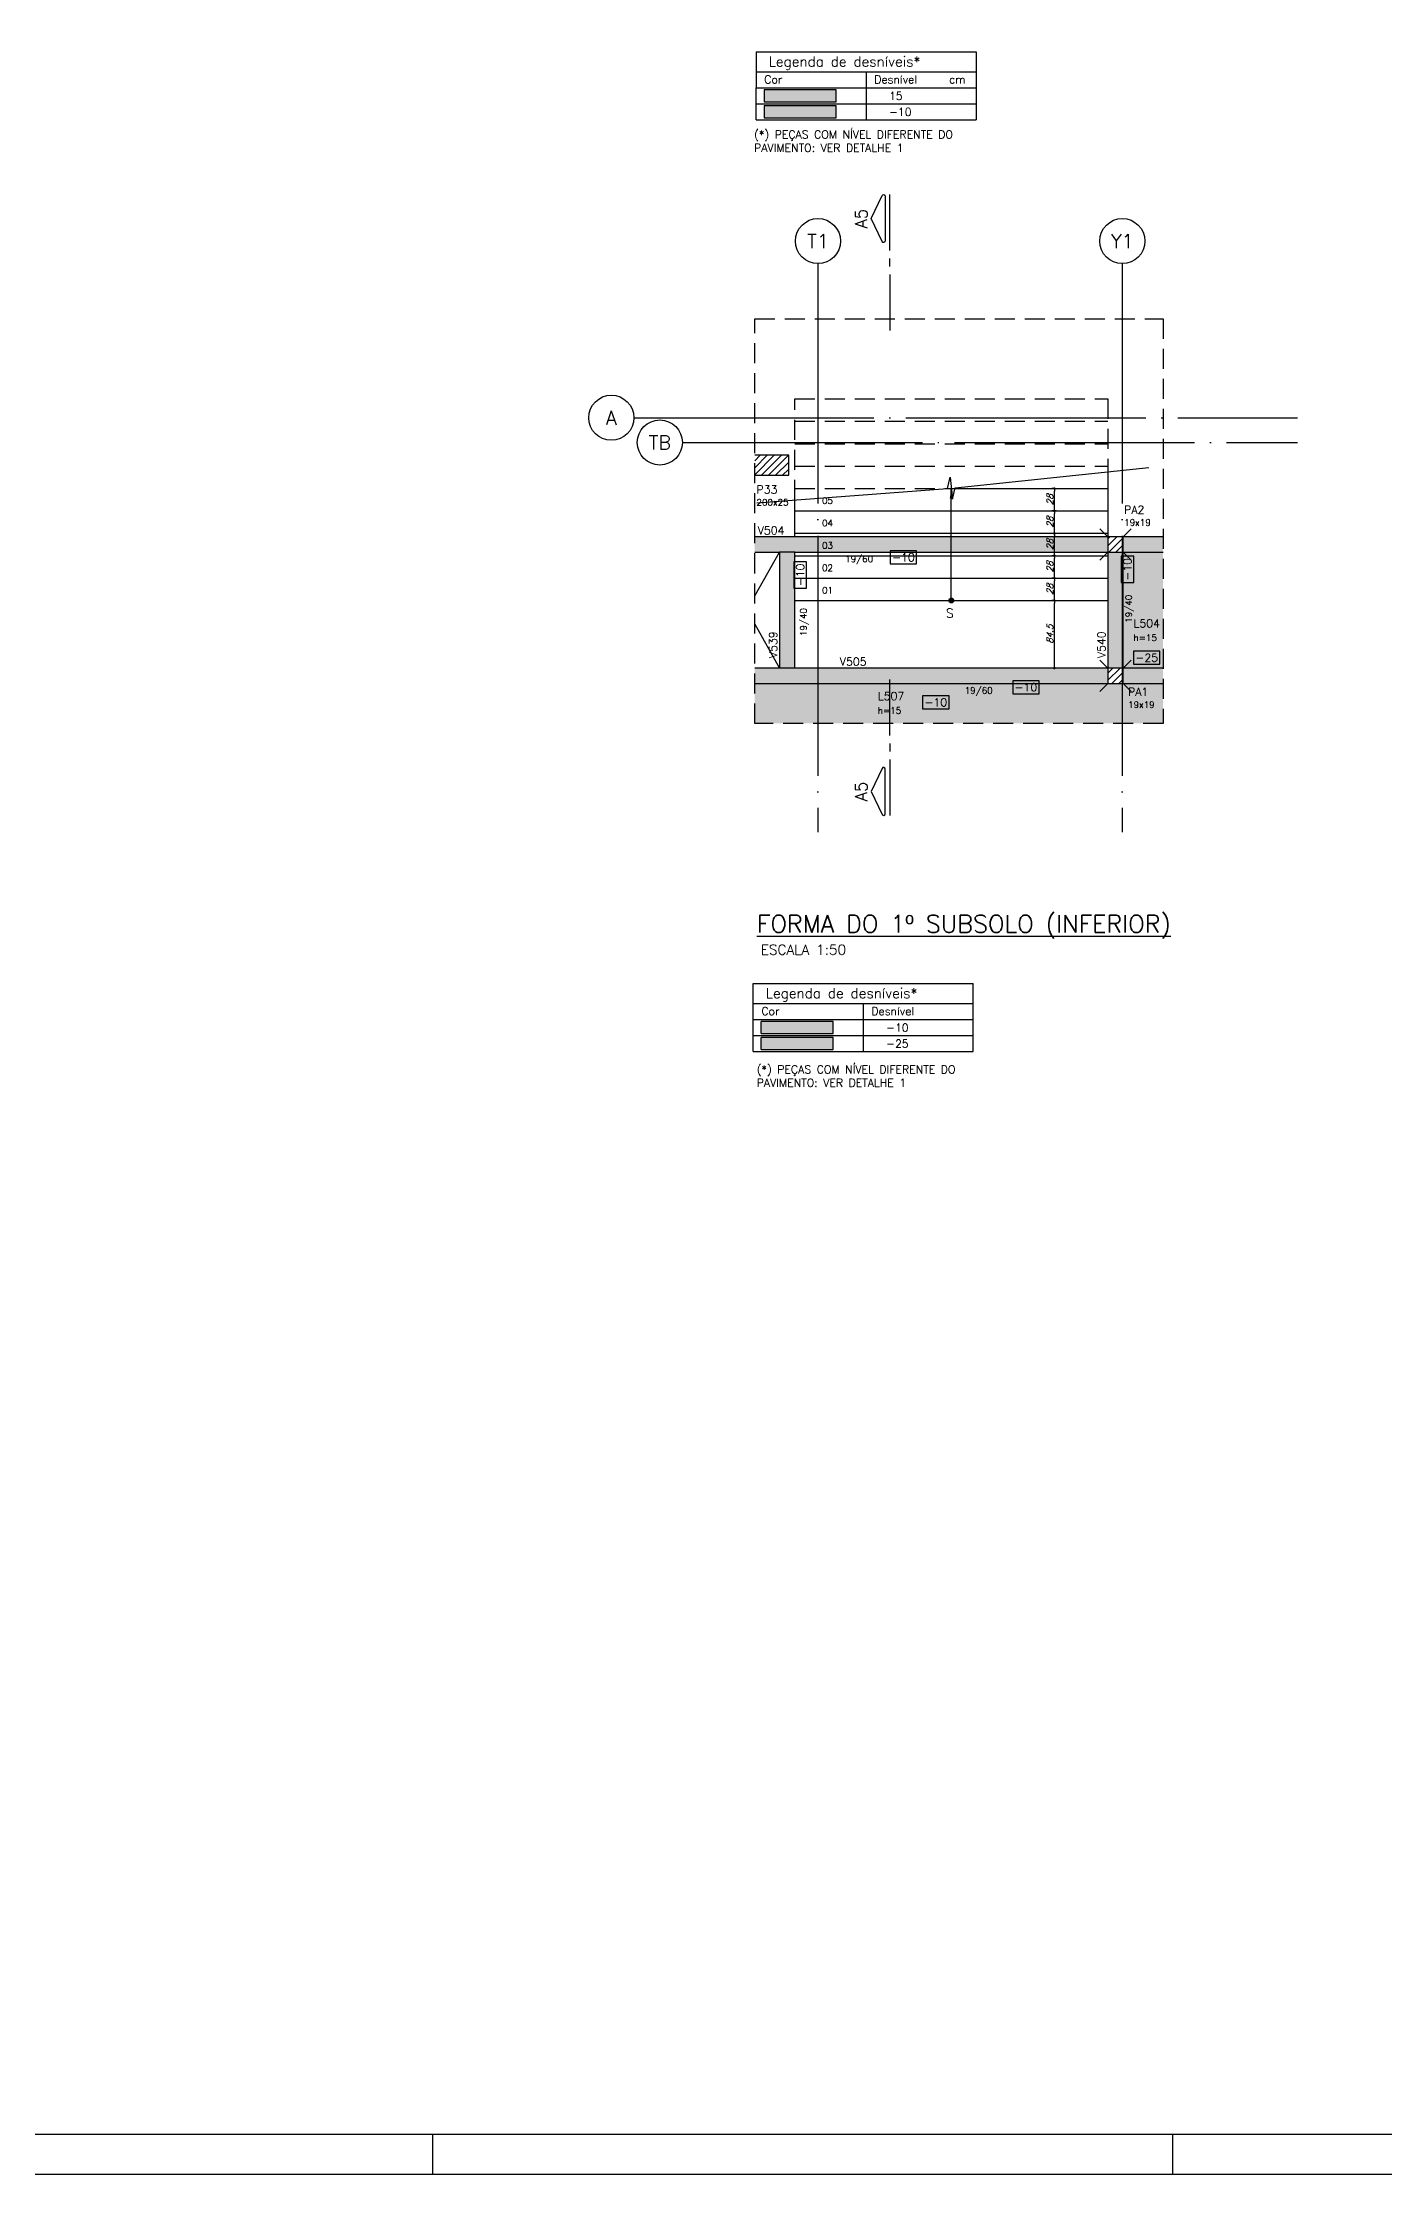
# Model space of a CAD drawing. Header units: millimetres. Extents: x 0 to 6870, y 0 to 4500.
# Drawn here: x 1757 to 3435, y 0 to 2664 of the extents above; entities that cross this region are included whole.
import ezdxf
from ezdxf.enums import TextEntityAlignment as Align

# ---------------------------------------------------------------- set-up
doc = ezdxf.new("R2010")
doc.units = ezdxf.units.MM
doc.header["$LTSCALE"] = 50
doc.linetypes.add('DASHED', pattern=[0.75, 0.5, -0.25])
doc.linetypes.add('EIXO', pattern=[6.8, 6, -0.4, 0, -0.4])
for name, color, linetype in [('AR-TEXTO_REGUA 120_1-200', 4, 'Continuous'), ('F-AUX', 2, 'Continuous'), ('F-AUX-RED', 1, 'Continuous'), ('F-CORTE-INDICAÇÃO', 4, 'Continuous'), ('F-COTAS', 106, 'Continuous'), ('F-EIXO', 12, 'EIXO'), ('F-ESCADAS', 2, 'Continuous'), ('F-LAJES-DIM', 2, 'Continuous'), ('F-LAJES-NOME', 4, 'Continuous'), ('F-MARGEM', 1, 'Continuous'), ('F-PILARES-DIM', 172, 'Continuous'), ('F-PILARES-HACH', 174, 'Continuous'), ('F-PILARES-N', 170, 'Continuous'), ('F-PILARES-NASCE', 4, 'Continuous'), ('F-PILARES-NOME', 170, 'Continuous'), ('F-PILARES-S', 170, 'Continuous'), ('F-TABELA-NÍVEIS', 1, 'Continuous'), ('F-TEXTO', 6, 'Continuous'), ('F-TEXTO-YELLOW', 2, 'Continuous'), ('F-VIGAS', 3, 'Continuous'), ('F-VIGAS-DIM', 2, 'Continuous'), ('F-VIGAS-NOME', 4, 'Continuous'), ('F-VÃO', 1, 'Continuous')]:
    doc.layers.add(name, color=color, linetype=linetype)
for name, color, linetype, true_color in [('F-DESNIVEL-2', 7, 'Continuous', 0xffd1e8), ('F-DESNIVEL-3', 7, 'Continuous', 0xd5c7ff), ('F-DESNIVEL-4', 7, 'Continuous', 0xc3f1b6)]:
    doc.layers.add(name, color=color, linetype=linetype, true_color=true_color)
doc.styles.add('5385-ARQ-PB-BAS-PLA-TER-TORRE-A-106-TXT$0$R60-75', font='romans.shx', dxfattribs={"height": 0.1125})
doc.styles.add('CP-TEXT-INCL', font='romans.shx', dxfattribs={"oblique": 20})
doc.styles.add('MCP', font='romans.shx')
doc.styles.add('REGUA-120-esc1_200', font='simplex.shx', dxfattribs={"height": 0.6})
doc.styles.add('ROMANS', font='romans.shx')
doc.dimstyles.new('CP-COTAS-50', dxfattribs={"dimscale": 0.64, "dimtxt": 12.5, "dimasz": 5, "dimexe": 5, "dimexo": 5, "dimgap": 2.5, "dimtad": 1, "dimdec": 1, "dimdsep": 46, "dimtxsty": 'CP-TEXT-INCL', "dimblk1": 'DOT', "dimblk2": 'DOT', "dimsah": 1, "dimcen": 9, "dimclrd": 256, "dimclre": 256, "dimclrt": 256, "dimadec": 0, "dimazin": 0, "dimtfac": 1, "dimtdec": 1, "dimtmove": 2, "dimatfit": 3, "dimldrblk": 'DOT', "dimfxl": 5, "dimtolj": 1, "dimarcsym": 0})
pattern_1 = [(45, (3816.8426, 5821.1195), (-4.419417, 4.419417), [])]

# ---------------------------------------------------------------- blocks, each defined once
blk = doc.blocks.new('A0-1L_900')
at = {"layer": 'F-MARGEM', "color": 2}
for p, q in [((44.9, 1), (44.9, 0)), ((63.4, 1), (63.4, 0))]:
    blk.add_line(p, q, dxfattribs=at)
blk.add_lwpolyline([(0, 0), (0, 90), (137.4, 90), (137.4, 0)], close=True, dxfattribs=at)
at = {"layer": 'F-MARGEM', "color": 7}
blk.add_lwpolyline([(2.5, 89), (136.4, 89), (136.4, 1), (2.5, 1)], close=True, dxfattribs=at)
blk = doc.blocks.new('*U10')
at = {"layer": 'F-LAJES-DIM', "color": 1}
blk.add_lwpolyline([(0, 0), (33, 0), (33, 16), (0, 16)], close=True, dxfattribs=at)
at = {"layer": 'F-LAJES-DIM', "style": 'MCP'}
blk.add_attdef('DIM', text='', height=10, dxfattribs=at).set_placement((16.5, 8), align=Align.MIDDLE_CENTER)
blk = doc.blocks.new('*U4')
at = {"layer": 'F-VIGAS-DIM', "color": 1}
blk.add_lwpolyline([(0, 0), (33, 0), (33, 16), (0, 16)], close=True, dxfattribs=at)
at = {"layer": 'F-VIGAS-DIM', "style": 'MCP'}
blk.add_attdef('DIM', text='', height=10, dxfattribs=at).set_placement((16.5, 8), align=Align.MIDDLE_CENTER)
blk = doc.blocks.new('*U38')
at = {"layer": 'F-EIXO'}
blk.add_line((0, 0), (769.1, 0), dxfattribs=at)
at = {"layer": 'F-EIXO', "color": 2, "linetype": 'Continuous'}
blk.add_circle((-28.2, 0), 28.2, dxfattribs=at)
at = {"layer": 'F-TEXTO', "style": 'ROMANS'}
blk.add_attdef('EIXO', text='', height=17.5, dxfattribs=at).set_placement((-28.2, 0), align=Align.MIDDLE_CENTER)
blk = doc.blocks.new('*U39')
at = {"layer": 'F-EIXO'}
blk.add_line((0, 0), (829.7, 0), dxfattribs=at)
at = {"layer": 'F-EIXO', "color": 2, "linetype": 'Continuous'}
blk.add_circle((-28.2, 0), 28.2, dxfattribs=at)
at = {"layer": 'F-TEXTO', "style": 'ROMANS'}
blk.add_attdef('EIXO', text='', height=17.5, dxfattribs=at).set_placement((-28.2, 0), align=Align.MIDDLE_CENTER)
blk = doc.blocks.new('*U36')
at = {"layer": 'F-EIXO'}
blk.add_line((0, 0), (0, -710.7), dxfattribs=at)
at = {"layer": 'F-EIXO', "color": 2, "linetype": 'Continuous'}
blk.add_circle((0, 28.2), 28.2, dxfattribs=at)
at = {"layer": 'F-TEXTO', "style": 'ROMANS'}
blk.add_attdef('EIXO', text='', height=17.5, rotation=360, dxfattribs=at).set_placement((0, 28.2), align=Align.MIDDLE_CENTER)
blk = doc.blocks.new('*U37')
at = {"layer": 'F-EIXO'}
blk.add_line((0, 0), (0, -710.7), dxfattribs=at)
at = {"layer": 'F-EIXO', "color": 2, "linetype": 'Continuous'}
blk.add_circle((0, 28.2), 28.2, dxfattribs=at)
at = {"layer": 'F-TEXTO', "style": 'ROMANS'}
blk.add_attdef('EIXO', text='', height=17.5, rotation=360, dxfattribs=at).set_placement((0, 28.2), align=Align.MIDDLE_CENTER)
blk = doc.blocks.new('*U14')
at = {"layer": 'F-CORTE-INDICAÇÃO'}
for p, q in [((-100, 0), (-170, 0)), ((-80, 0), (-90, 0)), ((-70, 0), (0, 0))]:
    blk.add_line(p, q, dxfattribs=at)
blk.add_lwpolyline([(-112, 6, 0.802585), (-111.2, 9.8), (-140, 23.3), (-168.8, 9.8, 0.802585), (-168, 6)], format="xyb", close=True, dxfattribs=at)
at = {"layer": 'F-CORTE-INDICAÇÃO', "style": 'ROMANS'}
blk.add_attdef('CORTE', text='', height=15, dxfattribs=at).set_placement((-140, 35.8), align=Align.MIDDLE_CENTER)
at = {"layer": 'F-CORTE-INDICAÇÃO', "color": 2, "style": 'ROMANS'}
blk.add_attdef('FOLHA', text='', height=12, dxfattribs=at).set_placement((-140, -10), align=Align.MIDDLE_CENTER)
blk = doc.blocks.new('_DOT')
at = {"color": 0, "linetype": 'ByBlock'}
blk.add_line((-0.5, 0), (-1, 0), dxfattribs=at)
at = {"color": 0, "linetype": 'ByBlock', "const_width": 0.5}
blk.add_lwpolyline([(-0.25, 0, 1), (0.25, 0, 1)], format="xyb", close=True, dxfattribs=at)
blk = doc.blocks.new('*D54')
at = {"layer": 'DEFPOINTS', "color": 0, "transparency": 16777216}
for p in [(3022.4, 1967.1), (3024.8, 1967.1), (3024.8, 1882.6)]:
    blk.add_point(p, dxfattribs=at)
at = {"layer": 'F-COTAS', "lineweight": -2, "transparency": 16777216}
for p, q in [((3021.6, 1967.1), (3019.2, 1967.1)), ((3022.4, 1885.8), (3022.4, 1963.9)), ((3021.6, 1882.6), (3019.2, 1882.6))]:
    blk.add_line(p, q, dxfattribs=at)
at = {"layer": 'F-COTAS', "lineweight": -2, "transparency": 16777216, "xscale": 3.2, "yscale": 3.2, "zscale": 3.2}
for p, rotation in [((3022.4, 1967.1), 90), ((3022.4, 1882.6), 270)]:
    blk.add_blockref('_DOT', p, dxfattribs=dict(at, rotation=rotation))
at = {"layer": 'F-COTAS', "transparency": 16777216, "insert": (3016.8, 1924.9), "char_height": 8, "attachment_point": 5, "rotation": 90, "style": 'CP-TEXT-INCL'}
blk.add_mtext('\\A1;84.5', dxfattribs=at)
blk = doc.blocks.new('*D55')
at = {"layer": 'DEFPOINTS', "color": 0, "transparency": 16777216}
for p in [(3022.4, 1995.1), (3026.6, 1995.1), (3024.8, 1967.1)]:
    blk.add_point(p, dxfattribs=at)
at = {"layer": 'F-COTAS', "lineweight": -2, "transparency": 16777216}
for p, q in [((3023.4, 1995.1), (3019.2, 1995.1)), ((3022.4, 1970.3), (3022.4, 1991.9)), ((3021.6, 1967.1), (3019.2, 1967.1))]:
    blk.add_line(p, q, dxfattribs=at)
at = {"layer": 'F-COTAS', "lineweight": -2, "transparency": 16777216, "xscale": 3.2, "yscale": 3.2, "zscale": 3.2}
for p, rotation in [((3022.4, 1995.1), 90), ((3022.4, 1967.1), 270)]:
    blk.add_blockref('_DOT', p, dxfattribs=dict(at, rotation=rotation))
at = {"layer": 'F-COTAS', "transparency": 16777216, "insert": (3016.8, 1981.1), "char_height": 8, "attachment_point": 5, "rotation": 90, "style": 'CP-TEXT-INCL'}
blk.add_mtext('\\A1;28', dxfattribs=at)
blk = doc.blocks.new('*D56')
at = {"layer": 'DEFPOINTS', "color": 0, "transparency": 16777216}
for p in [(3022.4, 2023.1), (3027, 2023.1), (3026.6, 1995.1)]:
    blk.add_point(p, dxfattribs=at)
at = {"layer": 'F-COTAS', "lineweight": -2, "transparency": 16777216}
for p, q in [((3023.8, 2023.1), (3019.2, 2023.1)), ((3022.4, 1998.3), (3022.4, 2019.9)), ((3023.4, 1995.1), (3019.2, 1995.1))]:
    blk.add_line(p, q, dxfattribs=at)
at = {"layer": 'F-COTAS', "lineweight": -2, "transparency": 16777216, "xscale": 3.2, "yscale": 3.2, "zscale": 3.2}
for p, rotation in [((3022.4, 2023.1), 90), ((3022.4, 1995.1), 270)]:
    blk.add_blockref('_DOT', p, dxfattribs=dict(at, rotation=rotation))
at = {"layer": 'F-COTAS', "transparency": 16777216, "insert": (3016.8, 2009.1), "char_height": 8, "attachment_point": 5, "rotation": 90, "style": 'CP-TEXT-INCL'}
blk.add_mtext('\\A1;28', dxfattribs=at)
blk = doc.blocks.new('*D57')
at = {"layer": 'DEFPOINTS', "color": 0, "transparency": 16777216}
for p in [(3022.4, 2051.1), (3026.7, 2051.1), (3027, 2023.1)]:
    blk.add_point(p, dxfattribs=at)
at = {"layer": 'F-COTAS', "lineweight": -2, "transparency": 16777216}
for p, q in [((3023.5, 2051.1), (3019.2, 2051.1)), ((3022.4, 2026.3), (3022.4, 2047.9)), ((3023.8, 2023.1), (3019.2, 2023.1))]:
    blk.add_line(p, q, dxfattribs=at)
at = {"layer": 'F-COTAS', "lineweight": -2, "transparency": 16777216, "xscale": 3.2, "yscale": 3.2, "zscale": 3.2}
for p, rotation in [((3022.4, 2051.1), 90), ((3022.4, 2023.1), 270)]:
    blk.add_blockref('_DOT', p, dxfattribs=dict(at, rotation=rotation))
at = {"layer": 'F-COTAS', "transparency": 16777216, "insert": (3016.8, 2037.1), "char_height": 8, "attachment_point": 5, "rotation": 90, "style": 'CP-TEXT-INCL'}
blk.add_mtext('\\A1;28', dxfattribs=at)
blk = doc.blocks.new('*D58')
at = {"layer": 'DEFPOINTS', "color": 0, "transparency": 16777216}
for p in [(3022.4, 2079.1), (3028.3, 2079.1), (3026.7, 2051.1)]:
    blk.add_point(p, dxfattribs=at)
at = {"layer": 'F-COTAS', "lineweight": -2, "transparency": 16777216}
for p, q in [((3025.1, 2079.1), (3019.2, 2079.1)), ((3022.4, 2054.3), (3022.4, 2075.9)), ((3023.5, 2051.1), (3019.2, 2051.1))]:
    blk.add_line(p, q, dxfattribs=at)
at = {"layer": 'F-COTAS', "lineweight": -2, "transparency": 16777216, "xscale": 3.2, "yscale": 3.2, "zscale": 3.2}
for p, rotation in [((3022.4, 2079.1), 90), ((3022.4, 2051.1), 270)]:
    blk.add_blockref('_DOT', p, dxfattribs=dict(at, rotation=rotation))
at = {"layer": 'F-COTAS', "transparency": 16777216, "insert": (3016.8, 2065.1), "char_height": 8, "attachment_point": 5, "rotation": 90, "style": 'CP-TEXT-INCL'}
blk.add_mtext('\\A1;28', dxfattribs=at)
blk = doc.blocks.new('*D59')
at = {"layer": 'DEFPOINTS', "color": 0, "transparency": 16777216}
for p in [(3022.4, 2107.1), (3026.1, 2107.1), (3028.3, 2079.1)]:
    blk.add_point(p, dxfattribs=at)
at = {"layer": 'F-COTAS', "lineweight": -2, "transparency": 16777216}
for p, q in [((3022.9, 2107.1), (3019.2, 2107.1)), ((3025.1, 2079.1), (3019.2, 2079.1)), ((3022.4, 2082.3), (3022.4, 2103.9))]:
    blk.add_line(p, q, dxfattribs=at)
at = {"layer": 'F-COTAS', "lineweight": -2, "transparency": 16777216, "xscale": 3.2, "yscale": 3.2, "zscale": 3.2}
for p, rotation in [((3022.4, 2107.1), 90), ((3022.4, 2079.1), 270)]:
    blk.add_blockref('_DOT', p, dxfattribs=dict(at, rotation=rotation))
at = {"layer": 'F-COTAS', "transparency": 16777216, "insert": (3016.8, 2093.1), "char_height": 8, "attachment_point": 5, "rotation": 90, "style": 'CP-TEXT-INCL'}
blk.add_mtext('\\A1;28', dxfattribs=at)

msp = doc.modelspace()

# ---------------------------------------------------------------- hatches: boundary and pattern name
at = {"layer": 'F-AUX'}
msp.add_hatch(color=1, dxfattribs=at).paths.add_polyline_path([(2896.59, 1967.12, 1), (2890.59, 1967.12, 1)])
at = {"layer": 'F-PILARES-HACH', "linetype": 'Continuous'}
h = msp.add_hatch(dxfattribs=at)
h.set_pattern_fill('ANSI31', color=256, scale=50, style=0)
h.set_pattern_definition(pattern_1)
h.paths.add_polyline_path([(2647.84, 2148.62), (2647.84, 2123.62), (2690.34, 2123.62), (2690.34, 2148.62)])
h = msp.add_hatch(dxfattribs=at)
h.set_pattern_fill('ANSI31', color=256, scale=50, style=0)
h.set_pattern_definition(pattern_1)
h.paths.add_polyline_path([(3089.34, 2027.62), (3108.34, 2027.62), (3108.34, 2046.62), (3089.34, 2046.62)], flags=16)
h = msp.add_hatch(dxfattribs=at)
h.set_pattern_fill('ANSI31', color=256, scale=50, style=0)
h.set_pattern_definition(pattern_1)
h.paths.add_polyline_path([(3089.34, 1863.62), (3108.34, 1863.62), (3108.34, 1882.62), (3089.34, 1882.62)], flags=16)

# ---------------------------------------------------------------- linework, layer by layer
at = {"layer": 'F-AUX'}
for p, q in [((3089.34, 2135.12), (3089.34, 2046.62)), ((2893.59, 2107.12), (3089.34, 2107.12)), ((2697.84, 2046.62), (2697.84, 2092.78)), ((2697.84, 2079.12), (3089.34, 2079.12)), ((2697.84, 2051.12), (3089.34, 2051.12)), ((2697.84, 2023.12), (3089.34, 2023.12)), ((2697.84, 1995.12), (3089.34, 1995.12)), ((2697.84, 1967.12), (3089.34, 1967.12))]:
    msp.add_line(p, q, dxfattribs=at)
at = {"layer": 'F-AUX', "color": 1}
for points in [[(2650.52, 2089.22), (2888.62, 2107.09), (2892.16, 2121.27), (2895.02, 2093.95), (2898.57, 2108.13), (3140.31, 2133.43)], [(2893.59, 1967.12), (2893.59, 2107.61)]]:
    msp.add_lwpolyline(points, dxfattribs=at)
msp.add_circle((2893.59, 1967.12), 3, dxfattribs=at)
msp.add_solid([(2895.64, 2095.07), (2893.64, 2107.07), (2891.64, 2095.07)], dxfattribs=at)
at = {"layer": 'F-AUX-RED', "color": 1, "linetype": 'DASHED'}
msp.add_lwpolyline([(3158.34, 1813.62), (2647.84, 1813.62), (2647.84, 2319.12), (3158.34, 2319.12)], close=True, dxfattribs=at)
at = {"layer": 'F-DESNIVEL-2'}
for points in [[(2659.68, 2590.32), (2749.68, 2590.32), (2749.68, 2605.32)], [(2659.68, 2590.32), (2749.68, 2605.32), (2659.68, 2605.32)], [(2659.68, 2590.32), (2659.68, 2605.32), (2659.68, 2590.32)]]:
    msp.add_solid(points, dxfattribs=at)
at = {"layer": 'F-DESNIVEL-3'}
for points in [[(2659.68, 2570.32), (2749.68, 2570.32), (2749.68, 2585.32)], [(2659.68, 2570.32), (2749.68, 2585.32), (2659.68, 2585.32)], [(2659.68, 2570.32), (2659.68, 2585.32), (2659.68, 2570.32)], [(2656.03, 1425.81), (2746.03, 1425.81), (2746.03, 1440.81)], [(2656.03, 1425.81), (2746.03, 1440.81), (2656.03, 1440.81)]]:
    msp.add_solid(points, dxfattribs=at)
at = {"layer": 'F-DESNIVEL-3', "linetype": 'Continuous'}
for points in [[(2647.84, 2027.62), (2688.34, 2027.62), (2688.34, 2046.62)], [(2647.84, 2027.62), (2688.34, 2046.62), (2647.84, 2046.62)], [(2697.84, 1882.62), (2697.84, 2027.62), (2678.84, 2027.62)], [(2697.84, 1882.62), (2678.84, 2027.62), (2678.84, 1882.62)], [(2688.34, 2027.62), (3089.34, 2027.62), (3089.34, 2046.62)], [(2688.34, 2027.62), (3089.34, 2046.62), (2688.34, 2046.62)], [(2688.34, 2027.62), (2688.34, 2046.62), (2688.34, 2027.62)], [(3108.34, 1882.62), (3108.34, 2027.62), (3089.34, 2027.62)], [(3108.34, 1882.62), (3089.34, 2027.62), (3089.34, 1882.62)], [(3108.34, 2027.62), (3158.34, 2027.62), (3158.34, 2046.62)], [(3108.34, 2027.62), (3158.34, 2046.62), (3108.34, 2046.62)], [(3108.34, 2027.62), (3108.34, 2046.62), (3108.34, 2027.62)], [(2647.84, 1863.62), (2688.34, 1863.62), (2688.34, 1882.62)], [(2647.84, 1863.62), (2688.34, 1882.62), (2647.84, 1882.62)], [(2697.84, 1882.62), (2678.84, 1882.62), (2697.84, 1882.62)], [(2688.34, 1863.62), (3089.34, 1863.62), (3089.34, 1882.62)], [(2688.34, 1863.62), (3089.34, 1882.62), (2688.34, 1882.62)], [(2688.34, 1863.62), (2688.34, 1882.62), (2688.34, 1863.62)], [(3108.34, 1882.62), (3089.34, 1882.62), (3108.34, 1882.62)], [(3108.34, 1863.62), (3158.34, 1863.62), (3158.34, 1882.62)], [(3108.34, 1863.62), (3158.34, 1882.62), (3108.34, 1882.62)], [(3108.34, 1863.62), (3108.34, 1882.62), (3108.34, 1863.62)], [(2688.34, 1863.62), (2647.84, 1863.62), (2647.84, 1813.62)], [(2688.34, 1863.62), (2647.84, 1813.62), (2688.34, 1863.62)], [(2688.34, 1863.62), (2647.84, 1813.62), (2647.84, 1813.62)], [(2688.34, 1863.62), (2647.84, 1813.62), (2688.34, 1863.62)], [(2688.34, 1863.62), (2647.84, 1813.62), (3158.34, 1813.62)], [(2688.34, 1863.62), (3158.34, 1813.62), (2688.34, 1863.62)], [(2688.34, 1863.62), (3158.34, 1813.62), (3089.34, 1863.62)], [(2688.34, 1863.62), (3089.34, 1863.62), (2688.34, 1863.62)], [(3108.34, 1863.62), (3089.34, 1863.62), (3158.34, 1813.62)], [(3108.34, 1863.62), (3158.34, 1813.62), (3108.34, 1863.62)], [(3108.34, 1863.62), (3158.34, 1813.62), (3158.34, 1813.62)], [(3108.34, 1863.62), (3158.34, 1813.62), (3108.34, 1863.62)], [(3108.34, 1863.62), (3158.34, 1813.62), (3158.34, 1863.62)], [(3108.34, 1863.62), (3158.34, 1863.62), (3108.34, 1863.62)], [(3158.34, 1813.62), (2647.84, 1813.62), (2647.84, 1813.62)]]:
    msp.add_solid(points, dxfattribs=at)
at = {"layer": 'F-DESNIVEL-4', "linetype": 'Continuous'}
for points in [[(3108.34, 1882.62), (3158.34, 1882.62), (3158.34, 2027.62)], [(3108.34, 1882.62), (3158.34, 2027.62), (3108.34, 1882.62)], [(3108.34, 1882.62), (3158.34, 2027.62), (3108.34, 2027.62)], [(3108.34, 1882.62), (3108.34, 2027.62), (3108.34, 1882.62)]]:
    msp.add_solid(points, dxfattribs=at)
at = {"layer": 'F-DESNIVEL-4'}
for points in [[(2656.03, 1405.81), (2746.03, 1405.81), (2746.03, 1420.81)], [(2656.03, 1405.81), (2746.03, 1420.81), (2656.03, 1420.81)]]:
    msp.add_solid(points, dxfattribs=at)
at = {"layer": 'F-ESCADAS', "color": 1, "linetype": 'DASHED'}
for p, q in [((2697.84, 2219.12), (3089.34, 2219.12)), ((2697.84, 2092.78), (2697.84, 2219.12)), ((3089.34, 2219.12), (3089.34, 2135.12)), ((2697.84, 2191.12), (3089.34, 2191.12)), ((2697.84, 2163.12), (3089.34, 2163.12)), ((2697.84, 2135.12), (3089.34, 2135.12)), ((2697.84, 2107.12), (2893.59, 2107.12))]:
    msp.add_line(p, q, dxfattribs=at)
at = {"layer": 'F-PILARES-N', "linetype": 'Continuous'}
for points in [[(3089.34, 2027.62), (3108.34, 2027.62), (3108.34, 2046.62), (3089.34, 2046.62), (3089.34, 2027.62)], [(3089.34, 1863.62), (3108.34, 1863.62), (3108.34, 1882.62), (3089.34, 1882.62), (3089.34, 1863.62)]]:
    msp.add_lwpolyline(points, dxfattribs=at)
at = {"layer": 'F-PILARES-NASCE', "linetype": 'Continuous'}
for p, q in [((3089.34, 2046.62), (3079.34, 2056.62)), ((3108.34, 2046.62), (3118.34, 2056.62)), ((3089.34, 2027.62), (3079.34, 2017.62)), ((3108.34, 2027.62), (3118.34, 2017.62)), ((3089.34, 1882.62), (3079.34, 1892.62)), ((3108.34, 1882.62), (3118.34, 1892.62)), ((3089.34, 1863.62), (3079.34, 1853.62)), ((3108.34, 1863.62), (3118.34, 1853.62))]:
    msp.add_line(p, q, dxfattribs=at)
at = {"layer": 'F-PILARES-S', "linetype": 'Continuous'}
msp.add_lwpolyline([(2647.84, 2123.62), (2690.34, 2123.62), (2690.34, 2148.62), (2647.84, 2148.62)], dxfattribs=at)
at = {"layer": 'F-TABELA-NÍVEIS'}
for p, q in [((2649.68, 2652.82), (2649.68, 2607.82)), ((2649.68, 2652.82), (2924.68, 2652.82)), ((2924.68, 2652.82), (2924.68, 2627.82)), ((2649.68, 2627.82), (2924.68, 2627.82)), ((2787.18, 2627.82), (2787.18, 2607.82)), ((2924.68, 2627.82), (2924.68, 2607.82)), ((2649.68, 2607.82), (2924.68, 2607.82)), ((2649.68, 2607.82), (2924.68, 2607.82)), ((2649.68, 2587.82), (2649.68, 2607.82)), ((2649.68, 2587.82), (2924.68, 2587.82)), ((2649.68, 2567.82), (2649.68, 2587.82)), ((2749.68, 2605.32), (2659.68, 2605.32)), ((2659.68, 2605.32), (2659.68, 2590.32)), ((2659.68, 2590.32), (2749.68, 2590.32)), ((2749.68, 2585.32), (2659.68, 2585.32)), ((2659.68, 2585.32), (2659.68, 2570.32)), ((2749.68, 2590.32), (2749.68, 2605.32)), ((2749.68, 2570.32), (2749.68, 2585.32)), ((2787.18, 2607.82), (2787.18, 2587.82)), ((2787.18, 2587.82), (2787.18, 2567.82)), ((2924.68, 2607.82), (2924.68, 2587.82)), ((2924.68, 2587.82), (2924.68, 2567.82)), ((2649.68, 2567.82), (2924.68, 2567.82)), ((2659.68, 2570.32), (2749.68, 2570.32)), ((2646.03, 1488.31), (2921.03, 1488.31)), ((2646.03, 1463.31), (2921.03, 1463.31)), ((2646.03, 1443.31), (2921.03, 1443.31)), ((2746.03, 1440.81), (2656.03, 1440.81)), ((2656.03, 1425.81), (2656.03, 1440.81)), ((2746.03, 1425.81), (2746.03, 1440.81)), ((2783.53, 1463.31), (2783.53, 1443.31)), ((2783.53, 1443.31), (2783.53, 1423.31)), ((2646.03, 1423.31), (2921.03, 1423.31)), ((2656.03, 1425.81), (2746.03, 1425.81)), ((2746.03, 1420.81), (2656.03, 1420.81)), ((2656.03, 1405.81), (2656.03, 1420.81)), ((2746.03, 1405.81), (2746.03, 1420.81)), ((2783.53, 1423.31), (2783.53, 1403.31)), ((2646.03, 1403.31), (2921.03, 1403.31)), ((2656.03, 1405.81), (2746.03, 1405.81))]:
    msp.add_line(p, q, dxfattribs=at)
for points in [[(2646.03, 1403.31), (2646.03, 1488.31)], [(2921.03, 1403.31), (2921.03, 1488.31)]]:
    msp.add_lwpolyline(points, dxfattribs=at)
at = {"layer": 'F-VIGAS'}
for points in [[(2688.34, 2046.62), (2647.84, 2046.62)], [(2647.84, 2027.62), (2678.84, 2027.62)], [(2678.84, 2027.62), (2678.84, 1882.62)], [(2697.84, 2027.62), (2678.84, 2027.62)], [(3089.34, 2046.62), (2688.34, 2046.62)], [(2697.84, 2027.62), (3089.34, 2027.62)], [(2697.84, 1882.62), (2697.84, 2027.62)], [(3089.34, 2027.62), (3089.34, 1882.62)], [(3158.34, 2046.62), (3108.34, 2046.62)], [(3108.34, 1882.62), (3108.34, 2027.62)], [(3108.34, 2027.62), (3158.34, 2027.62)], [(2678.84, 1882.62), (2647.84, 1882.62)], [(2697.84, 1882.62), (2678.84, 1882.62)], [(3089.34, 1882.62), (2697.84, 1882.62)], [(3158.34, 1882.62), (3108.34, 1882.62)], [(2647.84, 1863.62), (2688.34, 1863.62)], [(2688.34, 1863.62), (3089.34, 1863.62)], [(3108.34, 1863.62), (3158.34, 1863.62)]]:
    msp.add_lwpolyline(points, dxfattribs=at)
at = {"layer": 'F-VÃO'}
for p, q in [((2647.84, 1972.8), (2678.84, 2027.62)), ((2647.84, 1937.44), (2678.84, 1882.62))]:
    msp.add_line(p, q, dxfattribs=at)

# ---------------------------------------------------------------- block references
at = {"layer": 'F-CORTE-INDICAÇÃO', "linetype": 'Continuous'}
ref = msp.add_blockref('*U14', (2816.73, 2304.5), dxfattribs=dict(at, xscale=-1, rotation=89.99999999999993))
ref.add_attrib('CORTE', 'A5', dxfattribs={"height": 15, "rotation": 90, "style": 'ROMANS'}).set_placement((2780.96, 2444.5), align=Align.MIDDLE_CENTER)
ref = msp.add_blockref('*U14', (2816.73, 1868.54), dxfattribs=dict(at, rotation=90))
ref.add_attrib('CORTE', 'A5', dxfattribs={"height": 15, "rotation": 90, "style": 'ROMANS'}).set_placement((2780.96, 1728.54), align=Align.MIDDLE_CENTER)
at = {"layer": 'F-EIXO', "linetype": 'Continuous'}
for name, p, values in [('*U37', (2726.84, 2388.23), {'EIXO': 'T1'}), ('*U36', (3107.34, 2388.23), {'EIXO': 'Y1'}), ('*U39', (2496.68, 2195.62), {'EIXO': 'A'}), ('*U38', (2557.34, 2164.62), {'EIXO': 'TB'})]:
    msp.add_blockref(name, p, dxfattribs=at).add_auto_attribs(values)
at = {"layer": 'F-LAJES-DIM', "linetype": 'Continuous'}
for p, values in [((3121.39, 1887.7), {'DIM': '-25'}), ((2857.7, 1831.84), {'DIM': '-10'})]:
    msp.add_blockref('*U10', p, dxfattribs=at).add_auto_attribs(values)
at = {"layer": 'F-MARGEM', "xscale": 50, "yscale": 50, "zscale": 50}
msp.add_blockref('A0-1L_900', (0, 0), dxfattribs=at)
at = {"layer": 'F-VIGAS-DIM', "linetype": 'Continuous'}
for p in [(2817.22, 2013.12), (2970.3, 1850.69)]:
    msp.add_blockref('*U4', p, dxfattribs=at).add_auto_attribs({'DIM': '-10'})
at = {"layer": 'F-VIGAS-DIM', "linetype": 'Continuous', "rotation": 90}
for p in [(2712.72, 1982.62), (3121.72, 1989.62)]:
    msp.add_blockref('*U4', p, dxfattribs=at).add_auto_attribs({'DIM': '-10'})

# ---------------------------------------------------------------- texts
at = {"layer": 'AR-TEXTO_REGUA 120_1-200', "color": 2, "style": 'REGUA-120-esc1_200'}
msp.add_text('ESCALA 1:50', height=12.5, dxfattribs=at).set_placement((2655.39, 1524.47))
msp.add_text('ESCALA 1:50', height=12.5, dxfattribs=at).set_placement((2655.39, 1524.47))
at = {"layer": 'F-AUX', "style": '5385-ARQ-PB-BAS-PLA-TER-TORRE-A-106-TXT$0$R60-75'}
msp.add_text('S', height=11.25, dxfattribs=at).set_placement((2886.79, 1945.75))
at = {"layer": 'F-LAJES-DIM', "linetype": 'Continuous', "style": 'MCP'}
for p in [(3121.39, 1916.6), (2801.73, 1825.65)]:
    msp.add_text('h=15', height=8, dxfattribs=at).set_placement(p)
at = {"layer": 'F-LAJES-NOME', "linetype": 'Continuous', "style": 'MCP'}
for s, p in [('L504', (3121.39, 1933.6)), ('L507', (2801.73, 1842.65))]:
    msp.add_text(s, height=10, dxfattribs=at).set_placement(p)
at = {"layer": 'F-PILARES-DIM', "linetype": 'Continuous', "style": 'MCP'}
for s, p in [('200x25', (2650, 2085.84)), ('19x19', (3109.66, 2060.66)), ('19x19', (3114.59, 1832.99))]:
    msp.add_text(s, height=8, dxfattribs=at).set_placement(p)
at = {"layer": 'F-PILARES-NOME', "linetype": 'Continuous', "style": 'MCP'}
for s, p in [('P33', (2650, 2100.84)), ('PA2', (3109.66, 2075.66)), ('PA1', (3114.59, 1847.99))]:
    msp.add_text(s, height=10, dxfattribs=at).set_placement(p)
at = {"layer": 'F-TABELA-NÍVEIS', "color": 3, "style": 'MCP'}
for p in [(2665.16, 2634.61), (2661.5, 1470.1)]:
    msp.add_text('Legenda de desníveis*', height=12.5, dxfattribs=at).set_placement(p)
at = {"layer": 'F-TABELA-NÍVEIS', "color": 2, "style": 'MCP'}
for s, p in [('Cor', (2659.68, 2613.44)), ('Desnível', (2797.18, 2613.44)), ('cm', (2890.72, 2613.44)), ('15', (2815.64, 2592.82)), ('-10', (2815.64, 2572.82)), ('Cor', (2656.03, 1448.93)), ('Desnível', (2793.53, 1448.93)), ('-10', (2811.99, 1428.31)), ('-25', (2811.99, 1408.31))]:
    msp.add_text(s, height=10, dxfattribs=at).set_placement(p)
at = {"layer": 'F-TABELA-NÍVEIS', "color": 2, "char_height": 10, "width": 276.9593, "attachment_point": 1, "style": 'MCP'}
for insert in [(2647, 2554.59), (2647, 2554.59), (2650.22, 1386.09), (2650.22, 1386.09)]:
    msp.add_mtext('(*) PEÇAS COM NÍVEL DIFERENTE DO PAVIMENTO: VER DETALHE 1', dxfattribs=dict(at, insert=insert))
at = {"layer": 'F-TEXTO', "style": 'ROMANS'}
msp.add_text('%%UFORMA DO 1º SUBSOLO (INFERIOR)', height=21.875, dxfattribs=at).set_placement((2650.55, 1552.09))
at = {"layer": 'F-TEXTO-YELLOW', "char_height": 8, "width": 122.7592, "attachment_point": 9, "style": '5385-ARQ-PB-BAS-PLA-TER-TORRE-A-106-TXT$0$R60-75'}
for s, insert in [('05', (2745.62, 2087.96)), ('04', (2745.62, 2059.96)), ('03', (2745.62, 2031.96)), ('02', (2745.62, 2003.96)), ('01', (2745.62, 1975.96))]:
    msp.add_mtext(s, dxfattribs=dict(at, insert=insert))
at = {"layer": 'F-VIGAS-DIM', "linetype": 'Continuous', "style": 'MCP'}
for p in [(2760.84, 2015.12), (2910.3, 1850.69)]:
    msp.add_text('19/60', height=8, dxfattribs=at).set_placement(p)
for p in [(3119.25, 1939.31), (2712.72, 1922.62)]:
    msp.add_text('19/40', height=8, rotation=90, dxfattribs=at).set_placement(p)
at = {"layer": 'F-VIGAS-NOME', "linetype": 'Continuous', "style": 'MCP'}
for s, p in [('V504', (2651.51, 2049.74)), ('V505', (2754.19, 1885.74))]:
    msp.add_text(s, height=10, dxfattribs=at).set_placement(p)
for s, p in [('V539', (2675.72, 1895.12)), ('V540', (3086.22, 1895.12))]:
    msp.add_text(s, height=10, rotation=90, dxfattribs=at).set_placement(p)

# ---------------------------------------------------------------- dimensions: what is measured, and where the dimension line sits
at = {"layer": 'F-COTAS'}
for base, p1, p2, picture, middle in [((3022.35, 2107.12), (3028.26, 2079.12), (3026.11, 2107.12), '*D59', (3016.75, 2093.12)), ((3022.35, 2079.12), (3026.74, 2051.12), (3028.26, 2079.12), '*D58', (3016.75, 2065.12)), ((3022.35, 2051.12), (3026.99, 2023.12), (3026.74, 2051.12), '*D57', (3016.75, 2037.12)), ((3022.35, 2023.12), (3026.63, 1995.12), (3026.99, 2023.12), '*D56', (3016.75, 2009.12)), ((3022.35, 1995.12), (3024.85, 1967.12), (3026.63, 1995.12), '*D55', (3016.75, 1981.12)), ((3022.35, 1967.12), (3024.85, 1882.62), (3024.85, 1967.12), '*D54', (3016.75, 1924.87))]:
    dim = msp.add_linear_dim(base=base, p1=p1, p2=p2, angle=90, dimstyle='CP-COTAS-50', dxfattribs=at)
    dim.commit()
    dim.dimension.update_dxf_attribs({"geometry": picture, "text_midpoint": middle})

doc.saveas('drawing.dxf')
